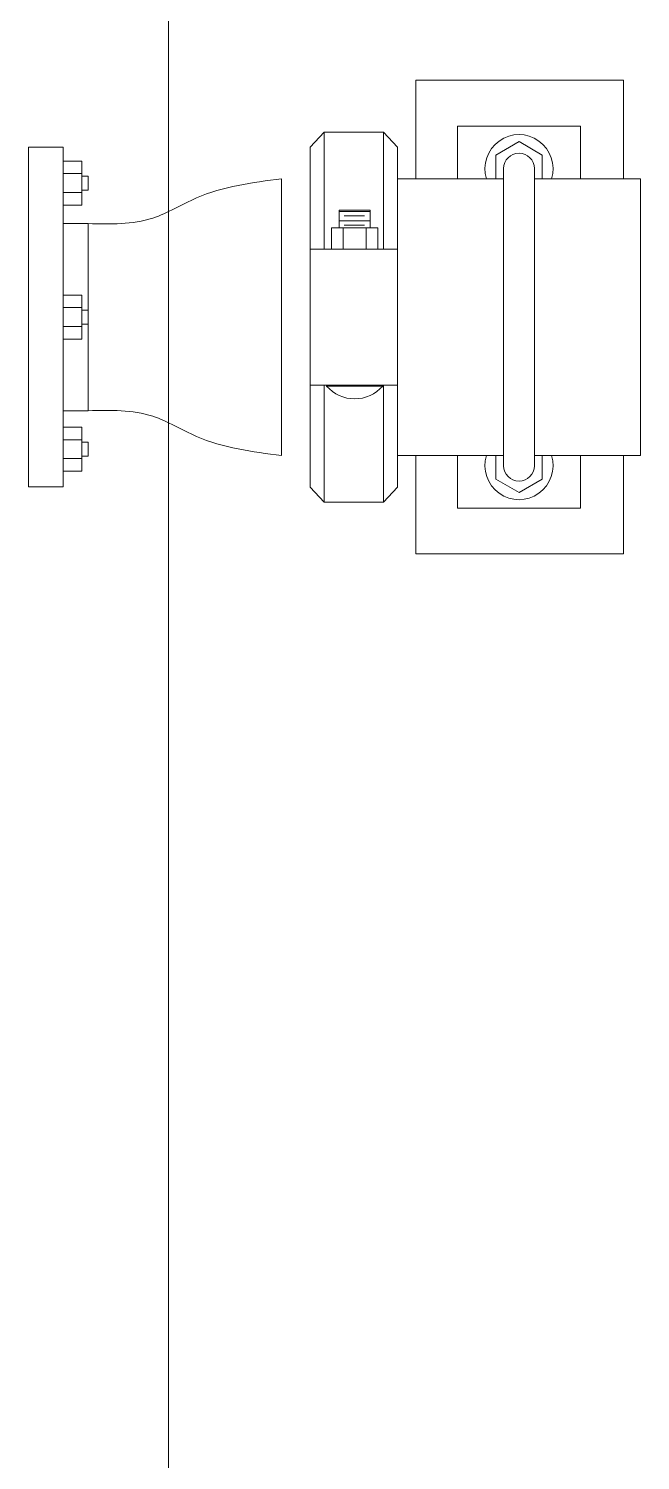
# Model space of a CAD drawing. Header units: millimetres. Extents: x 226317 to 226469, y 8188100 to 8188260.
# Drawn here: x 226394.042 to 226394.294, y 8188236.638 to 8188237.228 of the extents above; entities that cross this region are included whole.
import ezdxf

# ---------------------------------------------------------------- set-up
doc = ezdxf.new("R2010")
doc.units = ezdxf.units.MM
doc.layers.add('0-BLOCK-SANIT', color=8, linetype='Continuous', lineweight=25)
for name, color, linetype in [('00-GTI-Acoples', 8, 'Continuous'), ('A_30_Extractores', 8, 'Continuous'), ('INGEYCON-ACI-VALVULAS', 8, 'Continuous')]:
    doc.layers.add(name, color=color, linetype=linetype)

# ---------------------------------------------------------------- blocks, each defined once
blk = doc.blocks.new('A$C363a55df')
at = {"layer": '00-GTI-Acoples', "linetype": 'Continuous', "lineweight": 0, "extrusion": (3.83476e-17, -1, 0)}
for p, q in [((-27.05, 104.99), (-18.41, 114.3)), ((-18.41, 41.91), (-18.41, 114.3)), ((18.41, 114.3), (-18.41, 114.3)), ((18.41, 41.91), (18.41, 114.3)), ((27.05, 104.99), (18.41, 114.3)), ((-27.05, 41.91), (-27.05, 104.99)), ((27.05, 41.91), (27.05, 104.99)), ((-9.02, 66.04), (0.51, 66.04)), ((-9.02, 55.14), (-9.02, 66.04)), ((0.51, 66.04), (10.03, 66.04)), ((10.03, 55.14), (10.03, 66.04)), ((-13.84, 41.91), (-13.84, 55.14)), ((-13.84, 55.14), (-6.67, 55.14)), ((-6.67, 41.91), (-6.67, 55.14)), ((-6.67, 55.14), (7.68, 55.14)), ((7.68, 41.91), (7.68, 55.14)), ((7.68, 55.14), (14.86, 55.14)), ((14.86, 41.91), (14.86, 55.14)), ((-27.05, 41.91), (-27.05, 21.6)), ((-25.36, 41.91), (-27.05, 41.91)), ((-6.41, 41.91), (-25.36, 41.91)), ((7.42, 41.91), (-6.41, 41.91)), ((26.41, 41.91), (7.42, 41.91)), ((27.05, 41.91), (26.41, 41.91)), ((27.05, 41.91), (27.05, 21.6)), ((-27.05, -21.6), (-27.05, 21.6)), ((27.05, -21.6), (27.05, 21.6)), ((-27.05, -21.6), (-27.05, -41.91)), ((27.05, -21.6), (27.05, -41.91)), ((-27.05, -41.91), (-25.36, -41.91)), ((-27.05, -104.99), (-27.05, -41.91)), ((-25.36, -41.91), (-6.41, -41.91)), ((-18.41, -114.3), (-18.41, -41.91)), ((-16.81, -42.54), (-16.81, -41.91)), ((-16.81, -42.54), (17.82, -42.54)), ((-6.41, -41.91), (7.42, -41.91)), ((7.42, -41.91), (26.41, -41.91)), ((17.82, -42.54), (17.82, -41.91)), ((18.41, -114.3), (18.41, -41.91)), ((26.41, -41.91), (27.05, -41.91)), ((27.05, -104.99), (27.05, -41.91)), ((-27.05, -104.99), (-18.41, -114.3)), ((27.05, -104.99), (18.41, -114.3)), ((18.41, -114.3), (-18.41, -114.3))]:
    blk.add_line(p, q, dxfattribs=at)
at = {"layer": '00-GTI-Acoples', "linetype": 'Continuous', "lineweight": 0}
for p, q in [((-27.05, 103.1), (-27.05, -103.1)), ((27.05, 103.1), (27.05, -103.1)), ((10.03, 65.3), (-9.02, 65.3)), ((6.54, 62.48), (-5.98, 62.48)), ((10.03, 59.54), (-9.02, 59.54)), ((6.54, 56.72), (-5.98, 56.72))]:
    blk.add_line(p, q, dxfattribs=at)
blk.add_arc((0.51, -27.56), 22.9, 220.87556, 319.12444, dxfattribs=at)
blk = doc.blocks.new('ASDA')
at = {"layer": '0-BLOCK-SANIT', "color": 8, "lineweight": 0}
for p, q in [((-1.63518, -3.55467, 0), (-1.63518, -3.69448, 0)), ((-1.62095, -3.55467, 0), (-1.63518, -3.55467, 0)), ((-1.62095, -3.69448, 0), (-1.62095, -3.55467, 0)), ((-1.62095, -3.57854, 0), (-1.62095, -3.56033, 0)), ((-1.62095, -3.56033, 0), (-1.6132, -3.56033, 0)), ((-1.6132, -3.56551, 0), (-1.62095, -3.56551, 0)), ((-1.6132, -3.56551, 0), (-1.62095, -3.56551, 0)), ((-1.6132, -3.56033, 0), (-1.6132, -3.57854, 0)), ((-1.6132, -3.56653, 0), (-1.61062, -3.56653, 0)), ((-1.61062, -3.56653, 0), (-1.61062, -3.57234, 0)), ((-1.6132, -3.57331, 0), (-1.62095, -3.57331, 0)), ((-1.6132, -3.57331, 0), (-1.62095, -3.57331, 0)), ((-1.61062, -3.57234, 0), (-1.6132, -3.57234, 0)), ((-1.6132, -3.57854, 0), (-1.62095, -3.57854, 0)), ((-1.62095, -3.63368, 0), (-1.62095, -3.61547, 0)), ((-1.62095, -3.61547, 0), (-1.6132, -3.61547, 0)), ((-1.6132, -3.61547, 0), (-1.6132, -3.63368, 0)), ((-1.6132, -3.62066, 0), (-1.62095, -3.62066, 0)), ((-1.6132, -3.62066, 0), (-1.62095, -3.62066, 0)), ((-1.6132, -3.62167, 0), (-1.61062, -3.62167, 0)), ((-1.61062, -3.62167, 0), (-1.61062, -3.62748, 0)), ((-1.6132, -3.62846, 0), (-1.62095, -3.62846, 0)), ((-1.6132, -3.62846, 0), (-1.62095, -3.62846, 0)), ((-1.61062, -3.62748, 0), (-1.6132, -3.62748, 0)), ((-1.6132, -3.63368, 0), (-1.62095, -3.63368, 0)), ((-1.62095, -3.68805, 0), (-1.62095, -3.66984, 0)), ((-1.62095, -3.66984, 0), (-1.6132, -3.66984, 0)), ((-1.6132, -3.66984, 0), (-1.6132, -3.68805, 0)), ((-1.6132, -3.67503, 0), (-1.62095, -3.67503, 0)), ((-1.6132, -3.67503, 0), (-1.62095, -3.67503, 0)), ((-1.6132, -3.67604, 0), (-1.61062, -3.67604, 0)), ((-1.61062, -3.67604, 0), (-1.61062, -3.68185, 0)), ((-1.6132, -3.68283, 0), (-1.62095, -3.68283, 0)), ((-1.6132, -3.68283, 0), (-1.62095, -3.68283, 0)), ((-1.61062, -3.68185, 0), (-1.6132, -3.68185, 0)), ((-1.6132, -3.68805, 0), (-1.62095, -3.68805, 0)), ((-1.63518, -3.69448, 0), (-1.62095, -3.69448, 0))]:
    blk.add_line(p, q, dxfattribs=at)
at = {"layer": '0-BLOCK-SANIT', "color": 8, "linetype": 'Continuous', "lineweight": 0}
for p, q in [((-1.531, -3.68159, 0), (-1.531, -3.56759, 0)), ((-1.531, -3.67458, 0), (-1.531, -3.57458, 0)), ((-1.61062, -3.58608, 0), (-1.62094, -3.58608, 0)), ((-1.61062, -3.58608, 0), (-1.62094, -3.58608, 0)), ((-1.61062, -3.66309, 0), (-1.61062, -3.58608, 0)), ((-1.61062, -3.66309, 0), (-1.61062, -3.58635, 0)), ((-1.61062, -3.66309, 0), (-1.62094, -3.66309, 0)), ((-1.61062, -3.66309, 0), (-1.62094, -3.66309, 0))]:
    blk.add_line(p, q, dxfattribs=at)
at = {"layer": '0-BLOCK-SANIT', "color": 8, "lineweight": 0}
for points, elevation in [([(-1.63518, -3.69448), (-1.62095, -3.69448), (-1.62095, -3.55467), (-1.63518, -3.55467)], 0.00004), ([(-1.6132, -3.57854), (-1.62095, -3.57854), (-1.62095, -3.56033), (-1.6132, -3.56033)], 0.00004), ([(-1.48316, -3.56759), (-1.48316, -3.68159), (-1.43952, -3.68159), (-1.43952, -3.56759)], 0), ([(-1.38316, -3.56759), (-1.38316, -3.68159), (-1.42681, -3.68159), (-1.42681, -3.56759)], 0), ([(-1.6132, -3.63368), (-1.62095, -3.63368), (-1.62095, -3.61547), (-1.6132, -3.61547)], 0.00004), ([(-1.6132, -3.68805), (-1.62095, -3.68805), (-1.62095, -3.66984), (-1.6132, -3.66984)], 0.00004)]:
    blk.add_lwpolyline(points, close=True, dxfattribs=dict(at, elevation=elevation))
at = {"layer": '0-BLOCK-SANIT', "color": 8, "lineweight": 0, "elevation": 0}
for points in [[(-1.6132, -3.56653), (-1.61062, -3.56653), (-1.61062, -3.57234), (-1.6132, -3.57234)], [(-1.6132, -3.62167), (-1.61062, -3.62167), (-1.61062, -3.62748), (-1.6132, -3.62748)], [(-1.6132, -3.67604), (-1.61062, -3.67604), (-1.61062, -3.68185), (-1.6132, -3.68185)]]:
    blk.add_lwpolyline(points, dxfattribs=at)
at = {"layer": '0-BLOCK-SANIT', "color": 8, "linetype": 'Continuous', "lineweight": 0}
for points in [[(-1.61062, -3.58608, 0), (-1.58403, -3.58378, 0), (-1.56602, -3.5755, 0), (-1.531, -3.56759, 0)], [(-1.61062, -3.66309, 0), (-1.58403, -3.66539, 0), (-1.56602, -3.67367, 0), (-1.531, -3.68159, 0)]]:
    blk.add_spline(points, degree=3, dxfattribs=at)
at = {"layer": 'INGEYCON-ACI-VALVULAS', "color": 8, "lineweight": 0}
for p, q in [((-1.47566, -3.52708, -0.00019), (-1.45854, -3.52708, -0.00019)), ((-1.47566, -3.52708, -0.00019), (-1.47566, -3.56759, -0.00004)), ((-1.45854, -3.52708, -0.00019), (-1.39008, -3.52708, -0.00019)), ((-1.39008, -3.52708, -0.00019), (-1.39008, -3.56759, -0.00019)), ((-1.45854, -3.54591, -0.00019), (-1.40778, -3.54591, -0.00019)), ((-1.45854, -3.54591, -0.00004), (-1.45854, -3.56759, -0.00004)), ((-1.40778, -3.54591, 0), (-1.40778, -3.56759, 0)), ((-1.43316, -3.55234, -0.00019), (-1.44277, -3.55789, -0.00019)), ((-1.42355, -3.55789, -0.00019), (-1.43316, -3.55234, -0.00019)), ((-1.44277, -3.55789, -0.00019), (-1.44277, -3.56759, -0.00019)), ((-1.42355, -3.56759, -0.00019), (-1.42355, -3.55789, -0.00019)), ((-1.43952, -3.56344, -0.00019), (-1.43952, -3.68573, -0.00016)), ((-1.42681, -3.68573, -0.00016), (-1.42681, -3.56344, -0.00019)), ((-1.47566, -3.72208, -0.00016), (-1.47566, -3.68159, 0)), ((-1.45854, -3.70326, 0), (-1.45854, -3.68159, 0)), ((-1.44277, -3.69128, -0.00016), (-1.44277, -3.68159, -0.00016)), ((-1.42355, -3.68159, -0.00016), (-1.42355, -3.69128, -0.00016)), ((-1.40778, -3.70326, 0.00004), (-1.40778, -3.68159, 0.00004)), ((-1.39008, -3.72208, -0.00016), (-1.39008, -3.68159, 0)), ((-1.43316, -3.69683, -0.00016), (-1.44277, -3.69128, -0.00016)), ((-1.42355, -3.69128, -0.00016), (-1.43316, -3.69683, -0.00016)), ((-1.45854, -3.70326, -0.00016), (-1.40778, -3.70326, -0.00016)), ((-1.47566, -3.72208, -0.00016), (-1.40778, -3.72208, -0.00016)), ((-1.40778, -3.72208, -0.00016), (-1.39008, -3.72208, -0.00016))]:
    blk.add_line(p, q, dxfattribs=at)
for centre, radius, start, end in [((-1.43316, -3.56344, -0.00019), 0.01401, 342.78252, 197.21748), ((-1.43316, -3.56344, -0.00019), 0.00636, 0, 180), ((-1.43316, -3.68573, -0.00016), 0.01401, 162.7825, 17.21748), ((-1.43316, -3.68573, -0.00016), 0.00636, 180, 0)]:
    blk.add_arc(centre, radius, start, end, dxfattribs=at)
at = {"layer": '00-GTI-Acoples', "color": 8, "linetype": 'Continuous', "lineweight": 0, "xscale": 0.0006666666666666666, "yscale": 0.0006666666666666666, "zscale": 0.0006666666666666666}
blk.add_blockref('A$C363a55df', (-1.5012, -3.62458, 0), dxfattribs=at)
blk = doc.blocks.new('IM-27.02.2025')
at = {"layer": 'A_30_Extractores', "color": 8, "lineweight": 0}
blk.add_line((49.26247, 30.00057), (49.26247, 24.31173), dxfattribs=at)
blk = doc.blocks.new('arq. estac.')
blk.add_blockref('ASDA', (226691.09909, 8188245.37893, 0))
at = {"layer": 'A_30_Extractores'}
blk.add_blockref('IM-27.02.2025', (226640.25913, 8188212.7539), dxfattribs=at)

msp = doc.modelspace()

# ---------------------------------------------------------------- block references
msp.add_blockref('arq. estac.', (-295.42204, -4.64551))

doc.saveas('drawing.dxf')
